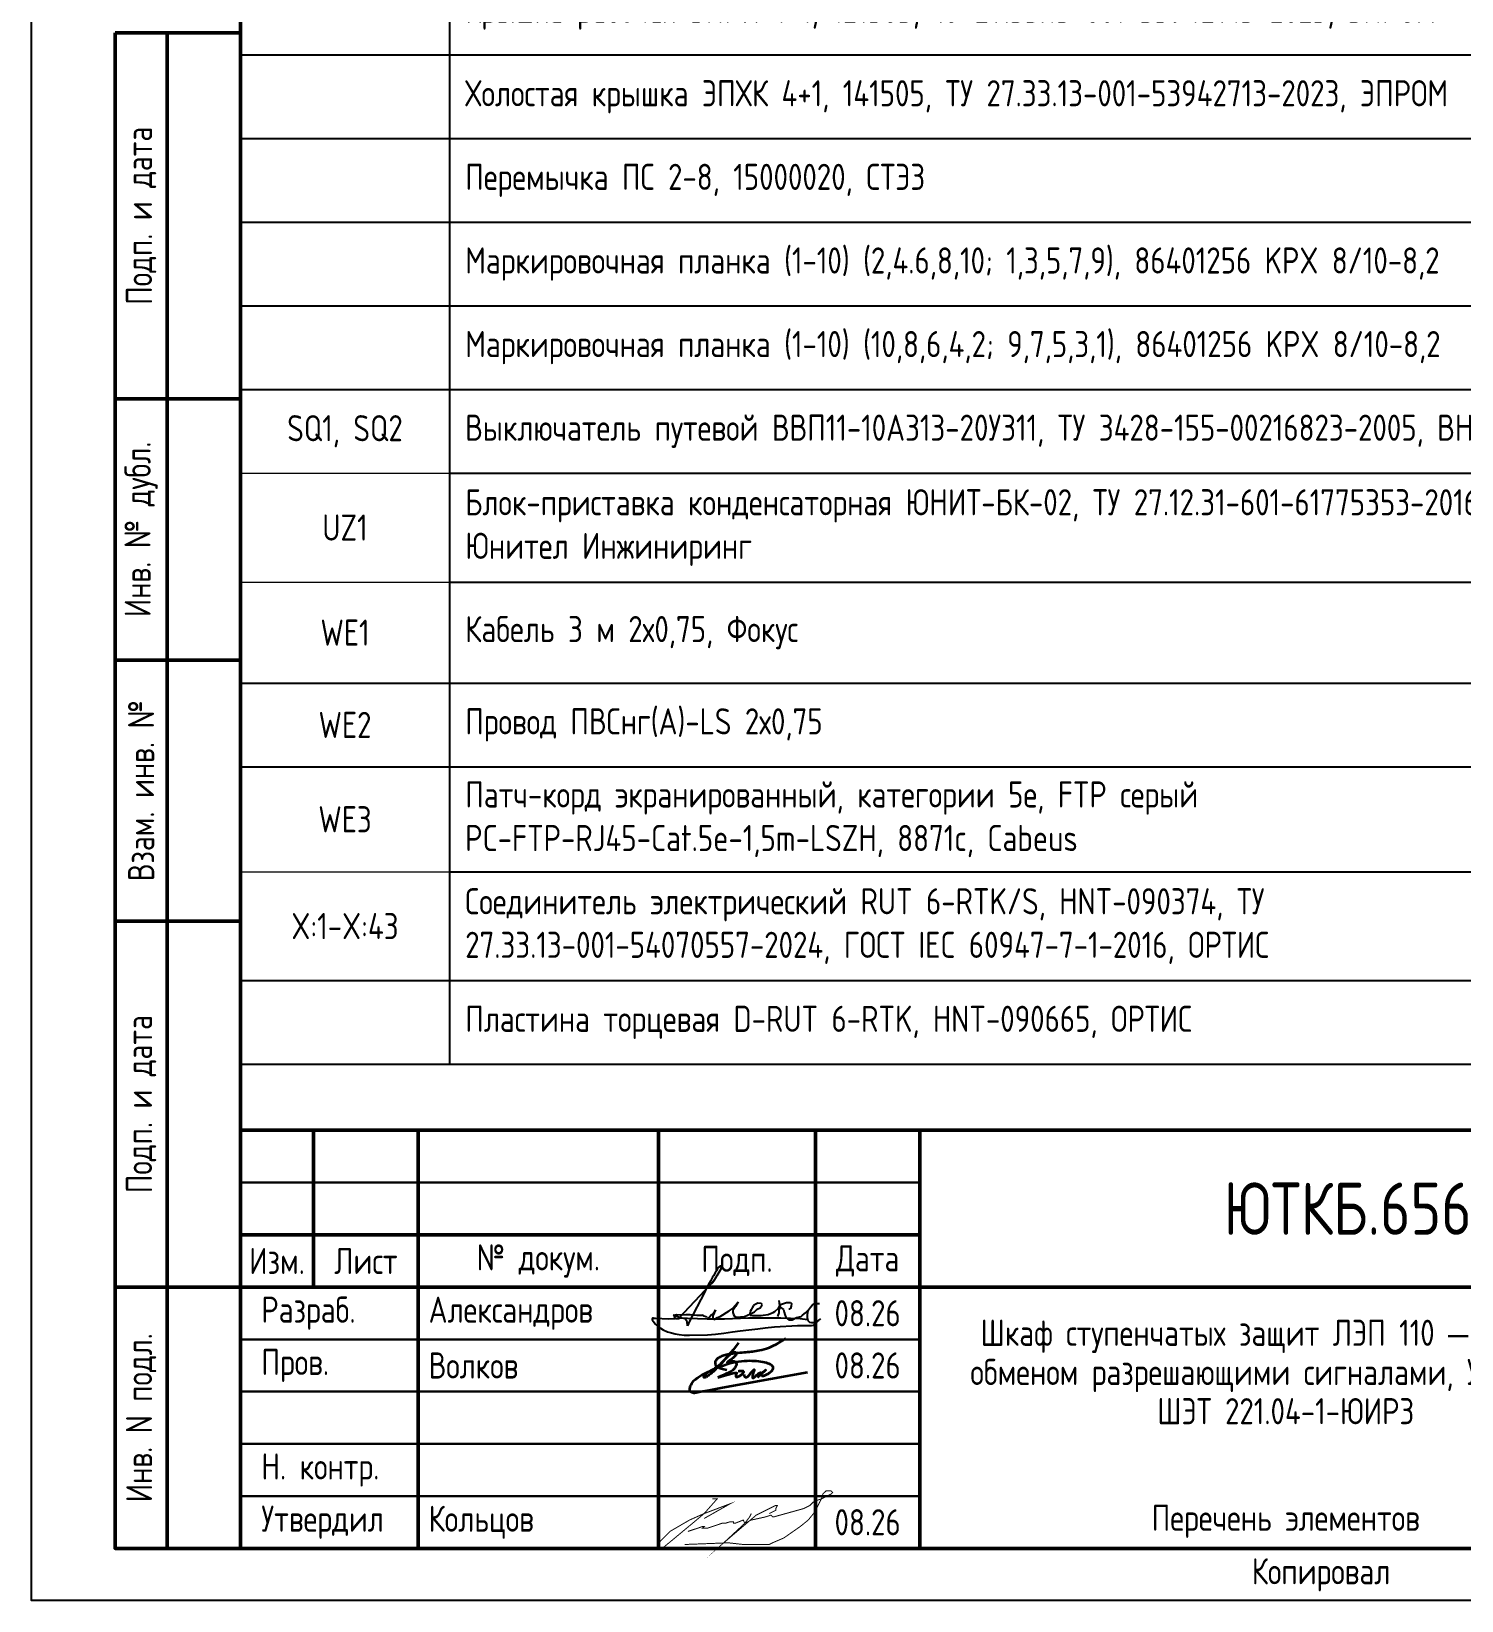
# Model space of a CAD drawing. Header units: millimetres. Extents: x -840 to 1557, y 0 to 584.
# Drawn here: x -420 to -283.2, y -0.1 to 150 of the extents above; entities that cross this region are included whole.
import ezdxf

# ---------------------------------------------------------------- set-up
doc = ezdxf.new("R2010")
doc.units = ezdxf.units.MM
doc.layers.add('Подписи', color=7, linetype='Continuous')
doc.styles.add('Gost_type_A', font='GOST_A.TTF')

# ---------------------------------------------------------------- blocks, each defined once
blk = doc.blocks.new('Штамп левый нижний')
at = {"lineweight": 50}
for points in [[(-12, 145), (-7, 145), (-7, 110), (-12, 110)], [(-7, 145), (0, 145), (0, 110), (-7, 110)], [(-12, 110), (-7, 110), (-7, 85), (-12, 85)], [(-7, 110), (0, 110), (0, 85), (-7, 85)], [(-12, 85), (-7, 85), (-7, 60), (-12, 60)], [(-7, 85), (0, 85), (0, 60), (-7, 60)], [(-12, 60), (-7, 60), (-7, 25), (-12, 25)], [(-7, 60), (0, 60), (0, 25), (-7, 25)], [(-12, 25), (-7, 25), (-7, 0), (-12, 0)], [(-7, 25), (0, 25), (0, 0), (-7, 0)]]:
    blk.add_lwpolyline(points, close=True, dxfattribs=at)
at = {"char_height": 2.5, "attachment_point": 5, "rotation": 90, "style": 'Gost_type_A'}
for s, insert, width in [('Подп. и дата', (-9.5, 127.5), 35), ('Инв. № дубл.', (-9.5, 97.5), 25), ('Взам. инв. №', (-9.5, 72.5), 25), ('Подп. и дата', (-9.5, 42.5), 35), ('Инв. N подл.', (-9.5, 12.5), 25)]:
    blk.add_mtext(s, dxfattribs=dict(at, insert=insert, width=width))
blk = doc.blocks.new('Формат_А4')
blk.add_lwpolyline([(0, 297), (0, 0), (-210, 0), (-210, 297)], close=True)
at = {"lineweight": 50}
blk.add_lwpolyline([(-190, 292), (-5, 292), (-5, 5), (-190, 5)], close=True, dxfattribs=at)
blk = doc.blocks.new('Штамп большой нижний текстовый')
for points in [[(-185, 40), (-178, 40), (-178, 35), (-185, 35)], [(-178, 40), (-168, 40), (-168, 35), (-178, 35)], [(-168, 40), (-145, 40), (-145, 35), (-168, 35)], [(-145, 40), (-130, 40), (-130, 35), (-145, 35)], [(-130, 40), (-120, 40), (-120, 35), (-130, 35)], [(-185, 35), (-178, 35), (-178, 30), (-185, 30)], [(-178, 35), (-168, 35), (-168, 30), (-178, 30)], [(-168, 35), (-145, 35), (-145, 30), (-168, 30)], [(-145, 35), (-130, 35), (-130, 30), (-145, 30)], [(-130, 35), (-120, 35), (-120, 30), (-130, 30)], [(-185, 25), (-168, 25), (-168, 20), (-185, 20)], [(-168, 25), (-145, 25), (-145, 20), (-168, 20)], [(-145, 25), (-130, 25), (-130, 20), (-145, 20)], [(-130, 25), (-120, 25), (-120, 20), (-130, 20)], [(-185, 20), (-168, 20), (-168, 15), (-185, 15)], [(-168, 20), (-145, 20), (-145, 15), (-168, 15)], [(-145, 20), (-130, 20), (-130, 15), (-145, 15)], [(-130, 20), (-120, 20), (-120, 15), (-130, 15)], [(-185, 15), (-168, 15), (-168, 10), (-185, 10)], [(-168, 15), (-145, 15), (-145, 10), (-168, 10)], [(-145, 15), (-130, 15), (-130, 10), (-145, 10)], [(-130, 15), (-120, 15), (-120, 10), (-130, 10)], [(-185, 10), (-168, 10), (-168, 5), (-185, 5)], [(-168, 10), (-145, 10), (-145, 5), (-168, 5)], [(-145, 10), (-130, 10), (-130, 5), (-145, 5)], [(-130, 10), (-120, 10), (-120, 5), (-130, 5)], [(-185, 5), (-168, 5), (-168, 0), (-185, 0)], [(-168, 5), (-145, 5), (-145, 0), (-168, 0)], [(-145, 5), (-130, 5), (-130, 0), (-145, 0)], [(-130, 5), (-120, 5), (-120, 0), (-130, 0)]]:
    blk.add_lwpolyline(points, close=True)
at = {"lineweight": 50}
for points in [[(-185, 40), (-120, 40), (-120, 30), (-185, 30)], [(-178, 40), (-168, 40), (-168, 30), (-178, 30)], [(-145, 40), (-130, 40), (-130, 30), (-145, 30)], [(-120, 25), (0, 25), (0, 40), (-120, 40)], [(-185, 30), (-178, 30), (-178, 25), (-185, 25)], [(-178, 30), (-168, 30), (-168, 25), (-178, 25)], [(-168, 30), (-145, 30), (-145, 25), (-168, 25)], [(-145, 30), (-130, 30), (-130, 25), (-145, 25)], [(-130, 30), (-120, 30), (-120, 25), (-130, 25)], [(-185, 25), (-168, 25), (-168, 0), (-185, 0)], [(-168, 25), (-145, 25), (-145, 0), (-168, 0)], [(-145, 25), (-130, 25), (-130, 0), (-145, 0)], [(-130, 25), (-120, 25), (-120, 0), (-130, 0)], [(-120, 25), (-50, 25), (-50, 0), (-120, 0)]]:
    blk.add_lwpolyline(points, close=True, dxfattribs=at)
at = {"char_height": 2.5, "style": 'Gost_type_A'}
for s, insert, width, attachment_point in [('Изм.', (-181.5, 27.5), 7, 5), ('Лист', (-173, 27.5), 10, 5), ('№ докум.', (-156.5, 27.5), 23, 5), ('Подп.', (-137.5, 27.5), 15, 5), ('Дата', (-125, 27.5), 10, 5), ('\\pxl0.8;Разраб.', (-185, 22.5), 17, 4), ('\\pxl0.8;Пров.', (-185, 17.5), 17, 4), ('\\pxl0.8;Н. контр.', (-185, 7.5), 17, 4), ('\\pxl0.8;Утвердил', (-185, 2.5), 17, 4), ('Копировал', (-75, -2.53), 13.1202, 6)]:
    blk.add_mtext(s, dxfattribs=dict(at, insert=insert, width=width, attachment_point=attachment_point))
blk = doc.blocks.new('Сотрудник 7_1')
at = {"lineweight": 35}
for points in [[(5.51, 4.62), (4.98, 3.97), (4.54, 3.43), (4.18, 3.01), (3.9, 2.68), (3.67, 2.43), (3.49, 2.24), (3.34, 2.09), (3.21, 1.97), (3.08, 1.86), (2.97, 1.76), (2.86, 1.67), (2.76, 1.6), (2.67, 1.53), (2.59, 1.47), (2.52, 1.42), (2.45, 1.38), (2.4, 1.35), (2.35, 1.33), (2.31, 1.31), (2.28, 1.3), (2.25, 1.3), (2.23, 1.3), (2.21, 1.31), (2.2, 1.31), (2.19, 1.33), (2.18, 1.34), (2.18, 1.36), (2.18, 1.38), (2.18, 1.4), (2.19, 1.42), (2.2, 1.45), (2.22, 1.48), (2.25, 1.51), (2.28, 1.55), (2.32, 1.59), (2.36, 1.63), (2.42, 1.67), (2.49, 1.72), (2.56, 1.78), (2.65, 1.84), (2.75, 1.9), (2.87, 1.97), (2.99, 2.04), (3.12, 2.12), (3.25, 2.21), (3.39, 2.3), (3.53, 2.41), (3.67, 2.52), (3.81, 2.64), (3.94, 2.77), (4.07, 2.9), (4.2, 3.03), (4.32, 3.15), (4.44, 3.27), (4.55, 3.37), (4.65, 3.46), (4.74, 3.54), (4.82, 3.6), (4.9, 3.64), (4.97, 3.68), (5.03, 3.7), (5.08, 3.72), (5.13, 3.73), (5.17, 3.73), (5.21, 3.73), (5.24, 3.73), (5.26, 3.73), (5.28, 3.72), (5.3, 3.71), (5.31, 3.7), (5.32, 3.68), (5.33, 3.66), (5.33, 3.64), (5.32, 3.61), (5.32, 3.58), (5.3, 3.54), (5.28, 3.5), (5.25, 3.46), (5.21, 3.41), (5.16, 3.36), (5.1, 3.3), (5.03, 3.23), (4.96, 3.17), (4.88, 3.1), (4.8, 3.04), (4.72, 2.98), (4.65, 2.92), (4.59, 2.87), (4.53, 2.83), (4.49, 2.8), (4.46, 2.77), (4.43, 2.76), (4.42, 2.75), (4.42, 2.74), (4.43, 2.75), (4.45, 2.75), (4.49, 2.76), (4.53, 2.78), (4.58, 2.8), (4.64, 2.82), (4.7, 2.84), (4.76, 2.85), (4.83, 2.86), (4.89, 2.87), (4.95, 2.88), (5.01, 2.87), (5.06, 2.87), (5.11, 2.85), (5.15, 2.84), (5.19, 2.81), (5.22, 2.78), (5.25, 2.75), (5.27, 2.72), (5.29, 2.68), (5.3, 2.63), (5.3, 2.59), (5.3, 2.54), (5.29, 2.49), (5.27, 2.44), (5.26, 2.38), (5.23, 2.33), (5.2, 2.28), (5.17, 2.22), (5.12, 2.17), (5.07, 2.11), (5, 2.05), (4.92, 1.99), (4.83, 1.93), (4.73, 1.86), (4.6, 1.79), (4.47, 1.72), (4.31, 1.65), (4.15, 1.57), (3.96, 1.49), (3.76, 1.41), (3.54, 1.32)], [(4.39, 2), (4.09, 2.07), (3.85, 2.15), (3.67, 2.21), (3.55, 2.27), (3.46, 2.33), (3.4, 2.39), (3.37, 2.44), (3.35, 2.5), (3.33, 2.55), (3.32, 2.61), (3.31, 2.66), (3.31, 2.72), (3.31, 2.77), (3.32, 2.83), (3.34, 2.89), (3.36, 2.94), (3.39, 2.99), (3.43, 3.05), (3.48, 3.1), (3.54, 3.15), (3.6, 3.2), (3.67, 3.24), (3.74, 3.29), (3.82, 3.33), (3.91, 3.37), (4.01, 3.4), (4.11, 3.44), (4.22, 3.47), (4.34, 3.5), (4.47, 3.53), (4.62, 3.56), (4.77, 3.58), (4.93, 3.61), (5.11, 3.63), (5.29, 3.65), (5.48, 3.67), (5.67, 3.69), (5.85, 3.71), (6.04, 3.72), (6.21, 3.74), (6.38, 3.76), (6.55, 3.77), (6.71, 3.79), (6.86, 3.81), (7.02, 3.83), (7.19, 3.86), (7.36, 3.89), (7.54, 3.92), (7.74, 3.96), (7.95, 4.01), (8.19, 4.09), (8.47, 4.19), (8.78, 4.33), (9.15, 4.51), (9.57, 4.74), (10.05, 5.03)], [(6.04, 1.58), (6.05, 1.53), (6.06, 1.49), (6.06, 1.46), (6.07, 1.43), (6.09, 1.4), (6.1, 1.38), (6.12, 1.36), (6.14, 1.35), (6.16, 1.33), (6.19, 1.33), (6.22, 1.33), (6.25, 1.33), (6.28, 1.33), (6.31, 1.34), (6.34, 1.36), (6.37, 1.38), (6.4, 1.4), (6.43, 1.43), (6.46, 1.46), (6.49, 1.5), (6.52, 1.53), (6.55, 1.57), (6.58, 1.62), (6.62, 1.66), (6.65, 1.71), (6.69, 1.75), (6.73, 1.8), (6.78, 1.84), (6.82, 1.88), (6.85, 1.92), (6.89, 1.95), (6.92, 1.98), (6.95, 2.01), (6.97, 2.03), (6.98, 2.05), (7, 2.06), (7, 2.06), (7.01, 2.06), (7.01, 2.05), (7, 2.03), (7, 2), (6.99, 1.96), (6.97, 1.93), (6.96, 1.88), (6.94, 1.83), (6.93, 1.79), (6.91, 1.74), (6.9, 1.69), (6.89, 1.64), (6.88, 1.6), (6.87, 1.56), (6.86, 1.53), (6.85, 1.49), (6.84, 1.46), (6.84, 1.43), (6.84, 1.41), (6.84, 1.38), (6.84, 1.36), (6.84, 1.35), (6.84, 1.33), (6.84, 1.32), (6.85, 1.31), (6.86, 1.3), (6.86, 1.29), (6.87, 1.29), (6.88, 1.28), (6.89, 1.28), (6.9, 1.27), (6.91, 1.27), (6.92, 1.27), (6.93, 1.28), (6.95, 1.28), (6.96, 1.29), (6.97, 1.29), (6.98, 1.3), (7, 1.32), (7.03, 1.34), (7.06, 1.37), (7.1, 1.41), (7.15, 1.45), (7.21, 1.5), (7.27, 1.56), (7.34, 1.62), (7.41, 1.68), (7.48, 1.73), (7.54, 1.77), (7.58, 1.79), (7.6, 1.79), (7.61, 1.77), (7.59, 1.72), (7.57, 1.67), (7.54, 1.61), (7.5, 1.54), (7.46, 1.48), (7.43, 1.43), (7.41, 1.4), (7.4, 1.38), (7.41, 1.38), (7.42, 1.4), (7.45, 1.43), (7.49, 1.48), (7.54, 1.53), (7.6, 1.59), (7.66, 1.66), (7.73, 1.72), (7.81, 1.79), (7.88, 1.85), (7.95, 1.9), (8.01, 1.95), (8.06, 1.99), (8.09, 2.01), (8.11, 2.02), (8.1, 2.02), (8.07, 1.99), (8.03, 1.96), (7.98, 1.91), (7.92, 1.86), (7.87, 1.81), (7.81, 1.76), (7.76, 1.71), (7.73, 1.67), (7.7, 1.64), (7.68, 1.61), (7.67, 1.58), (7.67, 1.56), (7.67, 1.54), (7.68, 1.53), (7.7, 1.51), (7.71, 1.5), (7.73, 1.49), (7.75, 1.48), (7.77, 1.48), (7.8, 1.47), (7.83, 1.47), (7.87, 1.48), (7.91, 1.48), (7.96, 1.5), (8.01, 1.51), (8.07, 1.53), (8.13, 1.55), (8.19, 1.58), (8.26, 1.62), (8.33, 1.66), (8.4, 1.71), (8.48, 1.76), (8.55, 1.82), (8.63, 1.89), (8.69, 1.95), (8.75, 2.02), (8.79, 2.1), (8.82, 2.17), (8.83, 2.24), (8.81, 2.31), (8.78, 2.37), (8.72, 2.44), (8.65, 2.5), (8.56, 2.56), (8.44, 2.61), (8.31, 2.66), (8.17, 2.71), (8, 2.75), (7.83, 2.78), (7.64, 2.81), (7.44, 2.84), (7.22, 2.86), (7, 2.88), (6.77, 2.88), (6.53, 2.89), (6.29, 2.88), (6.04, 2.87), (5.79, 2.84), (5.52, 2.81), (5.25, 2.77), (4.97, 2.71), (4.68, 2.64), (4.38, 2.55), (4.06, 2.44), (3.74, 2.32), (3.42, 2.2), (3.11, 2.06), (2.8, 1.92), (2.51, 1.78), (2.25, 1.65), (2.01, 1.52), (1.8, 1.4), (1.62, 1.29), (1.47, 1.18), (1.35, 1.09), (1.24, 0.99), (1.15, 0.91), (1.08, 0.82), (1.02, 0.74), (0.97, 0.65), (0.93, 0.57), (0.89, 0.49), (0.86, 0.41), (0.84, 0.34), (0.83, 0.27), (0.82, 0.21), (0.82, 0.15), (0.83, 0.11), (0.84, 0.07), (0.85, 0.04), (0.87, 0.01), (0.89, -0.01), (0.91, -0.03), (0.94, -0.05), (0.97, -0.07), (1, -0.08), (1.03, -0.1), (1.07, -0.11), (1.1, -0.12), (1.13, -0.13), (1.17, -0.14), (1.2, -0.15), (1.24, -0.15), (1.29, -0.15), (1.47, -0.12), (1.9, -0.04), (2.7, 0.1), (3.99, 0.34), (5.91, 0.69), (8.58, 1.18), (12.12, 1.82)], [(3.54, 1.32), (4.17, 1.5), (4.63, 1.63), (4.96, 1.71), (5.17, 1.76), (5.28, 1.77), (5.33, 1.76), (5.34, 1.73), (5.32, 1.7), (5.3, 1.66), (5.28, 1.62), (5.27, 1.58), (5.26, 1.55), (5.25, 1.51), (5.24, 1.48), (5.24, 1.45), (5.24, 1.42), (5.24, 1.4), (5.25, 1.39), (5.26, 1.37), (5.27, 1.36), (5.29, 1.36), (5.31, 1.36), (5.33, 1.36), (5.35, 1.36), (5.39, 1.37), (5.42, 1.38), (5.46, 1.4), (5.49, 1.41), (5.54, 1.43), (5.58, 1.45), (5.62, 1.48), (5.67, 1.51), (5.72, 1.54), (5.76, 1.57), (5.81, 1.61), (5.85, 1.64), (5.89, 1.68), (5.93, 1.72), (5.96, 1.75), (5.99, 1.78), (6, 1.81), (6.02, 1.83), (6.02, 1.86), (6.01, 1.87), (6, 1.89), (5.98, 1.9), (5.95, 1.91), (5.91, 1.92), (5.87, 1.92), (5.81, 1.92), (5.75, 1.92), (5.69, 1.92), (5.63, 1.91), (5.57, 1.9), (5.51, 1.89), (5.46, 1.88)]]:
    blk.add_lwpolyline(points, dxfattribs=at)
blk = doc.blocks.new('*T24')
at = {"color": 0, "lineweight": -2, "transparency": 16777216}
for p, q in [((0, 0), (185, 0)), ((0, 0), (0, -71.45)), ((20, 0), (20, -15)), ((130, 0), (130, -47.45)), ((140, 0), (140, -71.45)), ((185, 0), (185, -136.11)), ((210, 0), (395, 0)), ((210, 0), (210, -15)), ((230, 0), (230, -15)), ((340, 0), (340, -15)), ((350, 0), (350, -15)), ((395, 0), (395, -15)), ((230, -15), (340, -15)), ((350, -15), (395, -15)), ((230, -23), (340, -23)), ((230, -31), (340, -31)), ((350, -31), (350, -73.25)), ((395, -31), (395, -73.25)), ((0, -38.06), (140, -38.06)), ((20, -38.06), (20, -71.45)), ((230, -39), (340, -39)), ((350, -39), (395, -39)), ((0, -47.45), (140, -47.45)), ((230, -49.25), (340, -49.25)), ((350, -49.25), (395, -49.25)), ((0, -55.45), (185, -55.45)), ((130, -55.45), (130, -71.45)), ((230, -57.25), (340, -57.25)), ((350, -57.25), (395, -57.25)), ((0, -63.45), (185, -63.45)), ((230, -65.25), (340, -65.25)), ((350, -65.25), (395, -65.25)), ((0, -71.45), (130, -71.45)), ((140, -71.45), (185, -71.45)), ((230, -73.25), (340, -73.25)), ((350, -73.25), (395, -73.25)), ((140, -79.45), (185, -79.45)), ((140, -87.45), (185, -87.45)), ((140, -95.45), (185, -95.45)), ((140, -95.45), (140, -136.11)), ((140, -103.45), (185, -103.45)), ((140, -111.45), (185, -111.45)), ((140, -119.45), (185, -119.45)), ((140, -128.11), (185, -128.11)), ((0, -136.11), (0, -176.11)), ((20, -136.11), (20, -194.55)), ((0, -144.11), (20, -144.11)), ((0, -152.11), (20, -152.11)), ((0, -160.11), (20, -160.11)), ((0, -168.11), (20, -168.11)), ((0, -176.11), (20, -176.11)), ((140, -176.11), (140, -194.55)), ((185, -176.11), (185, -240.67)), ((140, -184.11), (185, -184.11)), ((140, -194.55), (185, -194.55)), ((140, -204.21), (185, -204.21)), ((140, -212.21), (185, -212.21)), ((140, -212.21), (140, -240.67)), ((20, -222.26), (185, -222.26)), ((20, -232.67), (130, -232.67)), ((140, -232.67), (185, -232.67)), ((20, -240.67), (130, -240.67)), ((140, -240.67), (185, -240.67))]:
    blk.add_line(p, q, dxfattribs=at)
at = {"color": 0, "linetype": 'ByBlock', "lineweight": -2, "transparency": 16777216}
for p, q in [((0, -15), (185, -15)), ((20, -15), (20, -38.06)), ((210, -15), (230, -15)), ((210, -15), (210, -73.25)), ((230, -15), (230, -73.25)), ((340, -15), (350, -15)), ((340, -15), (340, -73.25)), ((350, -15), (350, -31)), ((395, -15), (395, -31)), ((210, -23), (230, -23)), ((340, -23), (395, -23)), ((0, -28.63), (185, -28.63)), ((210, -31), (230, -31)), ((340, -31), (395, -31)), ((140, -38.06), (185, -38.06)), ((210, -39), (230, -39)), ((340, -39), (350, -39)), ((130, -47.45), (130, -55.45)), ((140, -47.45), (185, -47.45)), ((210, -49.25), (230, -49.25)), ((340, -49.25), (350, -49.25)), ((210, -57.25), (230, -57.25)), ((340, -57.25), (350, -57.25)), ((210, -65.25), (230, -65.25)), ((340, -65.25), (350, -65.25)), ((0, -71.45), (0, -136.11)), ((20, -71.45), (20, -136.11)), ((130, -71.45), (140, -71.45)), ((130, -71.45), (130, -212.21)), ((140, -71.45), (140, -95.45)), ((210, -73.25), (230, -73.25)), ((210, -73.25), (210, -233.25)), ((230, -73.25), (230, -233.25)), ((340, -73.25), (350, -73.25)), ((340, -73.25), (340, -233.25)), ((350, -73.25), (350, -233.25)), ((395, -73.25), (395, -233.25)), ((0, -79.45), (140, -79.45)), ((210, -81.25), (395, -81.25)), ((0, -87.45), (140, -87.45)), ((210, -89.25), (395, -89.25)), ((0, -95.45), (140, -95.45)), ((210, -97.25), (395, -97.25)), ((0, -103.45), (140, -103.45)), ((210, -105.25), (395, -105.25)), ((0, -111.45), (140, -111.45)), ((210, -113.25), (395, -113.25)), ((0, -119.45), (140, -119.45)), ((210, -121.25), (395, -121.25)), ((0, -128.11), (140, -128.11)), ((210, -129.25), (395, -129.25)), ((0, -136.11), (140, -136.11)), ((140, -136.11), (185, -136.11)), ((140, -136.11), (140, -176.11)), ((185, -136.11), (185, -176.11)), ((210, -137.25), (395, -137.25)), ((20, -144.11), (185, -144.11)), ((210, -145.25), (395, -145.25)), ((20, -152.11), (185, -152.11)), ((210, -153.25), (395, -153.25)), ((20, -160.11), (185, -160.11)), ((210, -161.25), (395, -161.25)), ((20, -168.11), (185, -168.11)), ((210, -169.25), (395, -169.25)), ((20, -176.11), (185, -176.11)), ((210, -177.25), (395, -177.25)), ((20, -184.11), (140, -184.11)), ((210, -185.25), (395, -185.25)), ((210, -193.25), (395, -193.25)), ((0, -194.55), (0, -240.67)), ((20, -194.55), (140, -194.55)), ((20, -194.55), (20, -240.67)), ((140, -194.55), (140, -212.21)), ((210, -201.25), (395, -201.25)), ((0, -204.21), (20, -204.21)), ((20, -204.21), (140, -204.21)), ((210, -209.25), (395, -209.25)), ((0, -212.21), (20, -212.21)), ((20, -212.21), (140, -212.21)), ((130, -212.21), (130, -240.67)), ((210, -217.25), (395, -217.25)), ((210, -225.25), (395, -225.25)), ((0, -232.67), (20, -232.67)), ((130, -232.67), (140, -232.67)), ((210, -233.25), (395, -233.25)), ((0, -240.67), (20, -240.67)), ((130, -240.67), (140, -240.67))]:
    blk.add_line(p, q, dxfattribs=at)
at = {"color": 0, "lineweight": 0, "transparency": 16777216}
for p, q in [((0, -176.11), (0, -194.55)), ((0, -184.11), (20, -184.11)), ((0, -194.55), (20, -194.55)), ((0, -222.26), (20, -222.26))]:
    blk.add_line(p, q, dxfattribs=at)
at = {"transparency": 16777216, "char_height": 2.5, "style": 'Gost_type_A'}
for s, insert, width, attachment_point in [('Поз. обозначение', (10, -7.5), 17, 5), ('Поз. обозначение', (220, -7.5), 17, 5), ('Примечание', (162.5, -7.5), 42, 5), ('Примечание', (372.5, -7.5), 42, 5), ('Наименование', (75, -7.5), 107, 5), ('Кол.', (135, -7.5), 7, 5), ('Наименование', (285, -7.5), 107, 5), ('Кол.', (345, -7.5), 7, 5), ('Интеллектуальное электронное устройство ЮНИТ-М510-ДЗЛ-Р102-К101-х-В101-М179.0700-С04.03, НЛПР.656122.602-02, ООО Юнител Инжиниринг ', (22, -21.81), 106, 4), ('Перемычка коммутационная SB 2-RTK/S, HNT-090979, ОРТИС', (231.5, -19), 107, 4), ('A1', (10, -21.81), 18, 5), ('1', (135, -21.81), 7, 5), ('Перемычка FB 2-RTK/S, HNT-091821, ОРТИС', (231.5, -27), 107, 4), ('{\\C0;Блок интерфейсный ИЧМ ЮНИТ-ИЧМ-СУГР-К-С, ТУ 27.12.23-609-61775353-2024, ООО Юнител Инжиниринг}', (22, -33.34), 106, 4), ('A1.1', (10, -33.34), 18, 5), ('1', (135, -33.34), 7, 5), ('Планка маркировочная (1-43), 86401256 KPX 8/10-8,2', (231.5, -35), 107, 4), ('1', (345, -35), 7, 5), ('{\\C0;Светильник светодиодный ЖКХ-08 Д с кабелем 3 м, 5000 К, ТУ 3461-009-01281952-2018, Фокус }', (22, -42.75), 106, 4), ('{\\C0;Соединитель электрический RPV 4-MT(-P), HNT-131560, ТУ 27.33.13-001-54070557-2024, ГОСТ IEC 60947-7-1-2016, ОРТИС }', (231.5, -44.12), 107, 4), ('EL1', (10, -42.75), 18, 5), ('1', (135, -42.75), 7, 5), ('12', (345, -44.12), 7, 5), ('HL1', (10, -51.45), 18, 5), ('{\\C256;Лампа СКЛ 14Н-2-Ж-2-220 П Ч IP65 ЯШГК.433137.068 ТУ, Протон-Импульс}', (22, -51.45), 106, 4), ('1', (135, -51.45), 7, 5), ('{\\C0;Пластина торцевая D-RPV 4-MT(-P), HNT-131561, ОРТИС}', (231.5, -53.25), 107, 4), ('6', (345, -53.25), 7, 5), ('1', (135, -59.45), 7, 5), ('{\\C0;Перемычка FBS 2-6, HNT-091360, ОРТИС}', (231.5, -61.25), 107, 4), ('6', (345, -61.25), 7, 5), ('3', (135, -67.45), 7, 5), ('Планка маркировочная (44-55), 86401217 KPX 6/10-6,2', (231.5, -69.25), 107, 4), ('1', (345, -69.25), 7, 5), ('Перемычка ПС 2-8, 15000020, СТЭЗ ', (21.5, -99.45), 107, 4), ('6', (135, -99.45), 7, 5), ('2', (135, -107.45), 7, 5), ('Маркировочная планка (1-14) (14,12,10,8,6,4,2; 13,11,9,7,5,3,1), 86401256 KPX 8/10-8,2', (21.5, -115.45), 107, 4), ('2', (135, -115.45), 7, 5), ('{\\C256;Блок испытательный, в составе:}', (21.5, -123.78), 107, 4), ('Блок базовый ЭПББ 4+1, 111505, ТУ 27.33.13-001-53942713-2023, ЭПРОМ', (21.5, -132.11), 107, 4), ('8', (135, -132.11), 7, 5), ('Крышка рабочая ЭПРК 4+1, 121505, ТУ 27.33.13-001-53942713-2023, ЭПРОМ', (21.5, -140.11), 107, 4), ('8', (135, -140.11), 7, 5), ('Холостая крышка ЭПХК 4+1, 141505, ТУ 27.33.13-001-53942713-2023, ЭПРОМ', (21.5, -148.11), 107, 4), ('2', (135, -148.11), 7, 5), ('Перемычка ПС 2-8, 15000020, СТЭЗ ', (21.5, -156.11), 107, 4), ('4', (135, -156.11), 7, 5), ('Маркировочная планка (1-10) (2,4.6,8,10; 1,3,5,7,9), 86401256 KPX 8/10-8,2', (21.5, -164.11), 107, 4), ('8', (135, -164.11), 7, 5), ('Маркировочная планка (1-10) (10,8,6,4,2; 9,7,5,3,1), 86401256 KPX 8/10-8,2', (21.5, -172.11), 107, 4), ('8', (135, -172.11), 7, 5), ('в составе позиции{\\C0; EL1}', (141.5, -199.38), 42, 4), ('м', (141.5, -208.21), 42, 4), ('{\\C0;Соединитель электрический RUT 6-RTK/S, HNT-090374, ТУ 27.33.13-001-54070557-2024, ГОСТ IEC 60947-7-1-2016, ОРТИС}', (21.5, -227.46), 107, 4), ('{\\C0;Пластина торцевая D-RUT 6-RTK, HNT-090665, ОРТИС}', (21.5, -236.67), 107, 4)]:
    blk.add_mtext(s, dxfattribs=dict(at, insert=insert, width=width, attachment_point=attachment_point))
at = {"color": 0, "transparency": 16777216, "char_height": 2.5, "style": 'Gost_type_A'}
for s, insert, width, attachment_point in [('9', (345, -19), 7, 5), ('5', (345, -27), 7, 5), ('вертикальное положение', (351.5, -35), 42, 4), ('{\\C256;X:44-X:55}', (220, -44.12), 17, 5), ('R1', (10, -59.45), 18, 5), ('{\\C256;Резистор С5-35В, 16 Вт, 15\\C7; кОм,\\C256; ±10%, ОЖО.467.541 ТУ, Кермет}', (22, -59.45), 106, 4), ('{\\C256;Резистор С5-35В, 16 Вт,\\C7; 68 Ом, ±\\C256;10%, ОЖО.467.541 ТУ, Кермет}', (22, -67.45), 106, 4), ('R2-R4', (10, -67.45), 18, 5), ('вертикальное положение', (351.5, -69.25), 42, 4), ('SG1, SG2', (10, -75.45), 18, 5), ('{\\C256;Блок испытательный, в составе:}', (22, -75.45), 106, 4), ('{\\C256;Блок базовый ЭПББ 6+1, 111507, ТУ 27.33.13-001-53942713-2023, НПП "ЭПРОМ"}', (22, -83.45), 106, 4), ('2', (135, -83.45), 7, 5), ('{\\C256;Крышка рабочая ЭПРК 6+1, 121507, ТУ 27.33.13-001-53942713-2023, НПП "ЭПРОМ"}', (22, -91.45), 106, 4), ('2', (135, -91.45), 7, 5), ('Маркировочная планка (1-14) (2,4.6,8,10,12,14; 1,3,5,7,9,11,13){\\C256;, 86401256 KPX 8/10-8,2}', (21.5, -107.45), 107, 4), ('горизонтальное положение', (141.5, -107.45), 42, 4), ('горизонтальное положение', (141.5, -115.45), 42, 4), ('SG3 - SG10', (10, -123.78), 18, 5), ('горизонтальное положение', (141.5, -164.11), 42, 4), ('горизонтальное положение', (141.5, -172.11), 42, 4), ('{\\C256;SQ1, SQ2}', (10, -180.11), 17, 5), ('{\\C256;Выключатель путевой ВВП11-10А313-20У311, ТУ 3428-155-00216823-2005, ВНИИР }', (21.5, -180.11), 107, 4), ('2', (135, -180.11), 7, 5), ('{\\C256;Блок-приставка конденсаторная ЮНИТ-БК-02, ТУ 27.12.31-601-61775353-2016, }ООО Юнител Инжиниринг', (21.5, -189.33), 107, 4), ('UZ1', (10, -189.33), 17, 5), ('1', (135, -189.33), 7, 5), ('WE1', (10, -199.38), 17, 5), ('Кабель 3 м 2х0,75, Фокус', (21.5, -199.38), 107, 4), ('1', (135, -199.38), 7, 5), ('WE2', (10, -208.21), 17, 5), ('{\\C0;Провод ПВСнг(А)-LS 2х0,75}', (21.5, -208.21), 107, 4), ('4', (135, -208.21), 7, 5), ('{\\C256;Патч-корд экранированный, категории 5е, FTP серый PC-FTP-RJ45-Cat.5e-1,5m-LSZH, 8871c, Cabeus}', (21.5, -217.24), 107, 4), ('WE3', (10, -217.24), 17, 5), ('1', (135, -217.24), 7, 5), ('{\\C256;X:1-X:43}', (10, -227.46), 17, 5), ('43', (135, -227.46), 7, 5), ('10', (135, -236.67), 7, 5)]:
    blk.add_mtext(s, dxfattribs=dict(at, insert=insert, width=width, attachment_point=attachment_point))

msp = doc.modelspace()

# ---------------------------------------------------------------- linework, layer by layer
at = {"const_width": 0.0934}
for points in [[(-354.86, 9.61), (-354.4, 9.61), (-355.64, 8.21), (-356.57, 7.43), (-358.52, 5.81), (-359.64, 4.88), (-360, 4.88), (-360, 5.1), (-359.84, 5.56), (-358.91, 6.5), (-357.04, 7.59), (-355.64, 8.21), (-353.15, 9.15), (-355.64, 7.74)], [(-357.2, 6.5), (-356.26, 6.81), (-355.8, 6.97), (-355.64, 6.97), (-355.8, 6.81), (-355.64, 6.81), (-355.33, 6.81), (-353.93, 7.28), (-353.62, 7.28), (-353.15, 7.43), (-352.84, 7.43), (-352.84, 7.28), (-352.68, 7.28), (-351.9, 7.59), (-351.75, 7.28), (-351.13, 7.59), (-349.72, 7.9), (-349.26, 8.06), (-349.1, 7.9), (-348.95, 7.9), (-346.14, 8.68), (-345.52, 8.99), (-345.21, 9.3), (-344.9, 9.46), (-344.43, 9.61), (-343.81, 9.92), (-343.5, 10.08), (-343.34, 10.23), (-343.5, 10.39), (-343.81, 10.39), (-343.96, 10.39), (-344.28, 10.08), (-344.43, 9.61), (-345.05, 8.37), (-345.68, 7.59), (-346.45, 6.97), (-348.01, 5.88), (-349.1, 5.41), (-349.41, 5.25), (-351.9, 5.25), (-353.31, 5.41), (-357.51, 5.25)], [(-351.13, 8.21), (-351.28, 7.9), (-351.75, 7.28), (-353.77, 5.41), (-350.66, 8.06), (-348.79, 8.99), (-348.63, 8.99), (-348.79, 8.68), (-348.79, 8.52), (-349.41, 8.21)]]:
    msp.add_lwpolyline(points, dxfattribs=at)
at = {"layer": 'Подписи', "linetype": 'ByBlock'}
for p, q in [((-354.39, 31.6), (-354.47, 31.44)), ((-354.22, 31.78), (-354.39, 31.6)), ((-354.07, 31.89), (-354.22, 31.78)), ((-354.19, 31.3), (-353.98, 31.7)), ((-353.98, 31.91), (-354.07, 31.89)), ((-353.98, 31.7), (-353.98, 31.91)), ((-355.53, 29.59), (-354.93, 30.23)), ((-355.19, 30.19), (-355.39, 29.83)), ((-355.13, 30.3), (-355.19, 30.19)), ((-355.02, 30.46), (-355.13, 30.3)), ((-354.92, 30.7), (-355.02, 30.46)), ((-354.93, 30.23), (-354.61, 30.62)), ((-354.93, 30.23), (-354.64, 30.61)), ((-354.93, 30.23), (-354.77, 30.43)), ((-354.93, 30.23), (-354.77, 30.43)), ((-354.93, 30.23), (-354.77, 30.43)), ((-354.83, 30.82), (-354.92, 30.7)), ((-354.85, 30.33), (-354.61, 30.62)), ((-354.76, 30.97), (-354.83, 30.82)), ((-354.77, 30.43), (-354.52, 30.77)), ((-354.59, 31.25), (-354.76, 30.97)), ((-354.61, 30.62), (-354.48, 30.83)), ((-354.47, 31.44), (-354.59, 31.25)), ((-354.52, 30.77), (-354.39, 30.98)), ((-354.39, 30.98), (-354.19, 31.3)), ((-358.03, 26.94), (-355.53, 29.59)), ((-355.61, 29.36), (-357.03, 26.63)), ((-355.5, 29.57), (-355.61, 29.36)), ((-355.39, 29.83), (-355.5, 29.57)), ((-348.39, 28.11), (-348.45, 28.61)), ((-358.58, 27.18), (-358.29, 27.25)), ((-358.4, 27.09), (-358.58, 27.18)), ((-358.5, 27.11), (-358.49, 26.94)), ((-357.87, 26.94), (-358.4, 27.09)), ((-358.29, 27.25), (-357.81, 27.22)), ((-357.81, 27.22), (-357.4, 27.27)), ((-357.4, 27.27), (-356.99, 27.26)), ((-356.99, 27.26), (-356.33, 27.2)), ((-356.33, 27.2), (-355.76, 27.2)), ((-355.73, 27.16), (-355.79, 27.2)), ((-355.65, 27.11), (-355.73, 27.16)), ((-355.48, 27.04), (-355.65, 27.11)), ((-355.37, 26.99), (-355.48, 27.04)), ((-355.19, 26.94), (-354.97, 27.22)), ((-354.97, 27.22), (-354.73, 27.36)), ((-354.8, 27.14), (-354.81, 27.04)), ((-354.81, 27.04), (-354.8, 26.89)), ((-354.55, 27.7), (-354.8, 27.14)), ((-354.73, 27.36), (-354.58, 27.6)), ((-354.58, 27.6), (-354.55, 27.7)), ((-354.35, 26.96), (-354.11, 27.08)), ((-354.11, 27.08), (-353.26, 27.6)), ((-353.26, 27.6), (-352.96, 27.81)), ((-352.96, 27.81), (-352.6, 28.18)), ((-352.64, 28.03), (-352.9, 27.63)), ((-352.9, 27.63), (-352.9, 27.44)), ((-352.9, 27.44), (-352.83, 27.25)), ((-352.83, 27.25), (-352.74, 27.09)), ((-352.74, 27.09), (-352.55, 27)), ((-352.39, 28.48), (-352.64, 28.03)), ((-352.6, 28.18), (-352.39, 28.48)), ((-352.55, 27), (-351.78, 27.05)), ((-351.78, 27.05), (-351.5, 27.18)), ((-351.5, 27.18), (-351.21, 27.33)), ((-351.24, 27.55), (-351.27, 27.36)), ((-351.27, 27.36), (-351.23, 27.2)), ((-351.14, 27.71), (-351.24, 27.55)), ((-351.23, 27.2), (-351.02, 27.16)), ((-351.21, 27.33), (-350.81, 27.52)), ((-351.05, 27.88), (-351.14, 27.71)), ((-350.92, 28.11), (-351.05, 27.88)), ((-351.02, 27.16), (-350.9, 27.15)), ((-350.69, 28.25), (-350.92, 28.11)), ((-350.9, 27.15), (-350.17, 27.16)), ((-350.81, 27.52), (-350.57, 27.78)), ((-350.51, 28.34), (-350.69, 28.25)), ((-350.57, 27.78), (-350.29, 27.9)), ((-350.17, 28.32), (-350.51, 28.34)), ((-350.29, 27.9), (-350.09, 28.17)), ((-350.09, 28.17), (-350.17, 28.32)), ((-350.17, 27.16), (-349.99, 27.18)), ((-349.99, 27.18), (-349.52, 27.27)), ((-349.52, 27.27), (-349.3, 27.36)), ((-349.3, 27.36), (-349.04, 27.45)), ((-349.04, 27.45), (-348.89, 27.53)), ((-348.89, 27.53), (-348.52, 27.85)), ((-348.5, 27.41), (-348.63, 27.06)), ((-348.52, 27.85), (-348.39, 28.07)), ((-348.48, 27.68), (-348.5, 27.41)), ((-348.4, 27.93), (-348.48, 27.68)), ((-348.39, 28.07), (-348.4, 27.93)), ((-348.39, 28.14), (-348.24, 28.25)), ((-348.39, 28.07), (-348.39, 28.11)), ((-348.39, 28), (-348.06, 27.75)), ((-348.24, 28.25), (-347.76, 28.4)), ((-348.06, 27.75), (-347.97, 27.48)), ((-347.97, 27.48), (-347.91, 27.25)), ((-347.91, 27.25), (-347.82, 27)), ((-347.76, 28.4), (-347.39, 28.4)), ((-347.43, 27.78), (-347.54, 27.77)), ((-347.38, 27.82), (-347.43, 27.78)), ((-347.39, 28.4), (-347.27, 28.3)), ((-347.31, 28.06), (-347.38, 27.82)), ((-347.27, 28.3), (-347.31, 28.06)), ((-346.8, 26.96), (-346.36, 27.07)), ((-346.36, 27.07), (-346.22, 27.19)), ((-346.22, 27.19), (-345.96, 27.42)), ((-345.96, 27.42), (-345.67, 27.71)), ((-345.77, 27.25), (-345.78, 27.09)), ((-345.78, 27.09), (-345.78, 26.9)), ((-345.75, 27.42), (-345.77, 27.25)), ((-345.73, 27.62), (-345.75, 27.42)), ((-345.67, 27.71), (-345.47, 27.96)), ((-345.47, 27.96), (-345.26, 28.17)), ((-345.26, 28.17), (-345.08, 28.3)), ((-345.08, 28.3), (-344.87, 28.3)), ((-344.87, 28.3), (-344.6, 28.3)), ((-360.62, 26.76), (-360.52, 26.61)), ((-360.54, 26.9), (-360.29, 26.9)), ((-360.52, 26.61), (-360.31, 26.32)), ((-360.31, 26.32), (-360, 26.08)), ((-360.29, 26.9), (-359.05, 26.83)), ((-360, 26.08), (-359.83, 25.95)), ((-359.83, 25.95), (-359.55, 25.8)), ((-359.55, 25.8), (-359.15, 25.59)), ((-359.15, 25.59), (-358.77, 25.49)), ((-359.05, 26.83), (-358.44, 26.87)), ((-358.49, 26.94), (-358.38, 26.87)), ((-358.38, 26.87), (-358.08, 26.85)), ((-358.16, 26.93), (-355.36, 26.84)), ((-358.08, 26.85), (-358.03, 26.94)), ((-357.45, 26.85), (-357.87, 26.94)), ((-357.28, 26.56), (-357.45, 26.85)), ((-357.22, 26.17), (-357.28, 26.56)), ((-357.03, 26.63), (-357.22, 26.17)), ((-355.36, 26.98), (-355.19, 26.94)), ((-355.36, 26.84), (-353.7, 26.84)), ((-354.8, 26.89), (-354.69, 26.78)), ((-354.69, 26.78), (-354.35, 26.96)), ((-353.77, 25.48), (-352.92, 25.6)), ((-353.7, 26.84), (-351.4, 26.93)), ((-352.92, 25.6), (-352.18, 25.7)), ((-352.18, 25.7), (-351.35, 25.78)), ((-351.4, 26.93), (-348.3, 26.93)), ((-351.35, 25.78), (-350.52, 25.9)), ((-350.52, 25.9), (-349.8, 25.98)), ((-349.8, 25.98), (-348.91, 26.08)), ((-348.91, 26.08), (-346.72, 26.19)), ((-348.3, 26.93), (-346.45, 26.86)), ((-347.82, 27), (-347.67, 26.85)), ((-347.67, 26.85), (-347.53, 26.76)), ((-347.53, 26.76), (-347.21, 26.76)), ((-347.21, 26.76), (-346.8, 26.96)), ((-346.72, 26.19), (-346.18, 26.21)), ((-346.45, 26.86), (-345.74, 26.79)), ((-346.18, 26.21), (-345.78, 26.21)), ((-345.78, 26.9), (-345.71, 26.68)), ((-345.78, 26.21), (-345.37, 26.21)), ((-345.71, 26.68), (-345.56, 26.53)), ((-345.56, 26.53), (-345.37, 26.5)), ((-345.37, 26.5), (-345.07, 26.5)), ((-345.37, 26.21), (-345.18, 26.23)), ((-345.18, 26.23), (-344.67, 26.71)), ((-345.07, 26.5), (-344.67, 26.71)), ((-344.67, 26.71), (-344.48, 26.85)), ((-358.77, 25.49), (-358.42, 25.41)), ((-358.42, 25.41), (-358.03, 25.34)), ((-358.03, 25.34), (-357.56, 25.29)), ((-357.56, 25.29), (-357.05, 25.29)), ((-357.05, 25.29), (-355.33, 25.3)), ((-355.33, 25.3), (-354.55, 25.39)), ((-354.55, 25.39), (-353.77, 25.48))]:
    msp.add_line(p, q, dxfattribs=at)
at = {"layer": 'Подписи', "linetype": 'ByBlock', "lineweight": 25}
msp.add_arc((-360.52, 26.8), 0.104, 79.793, 227.5165, dxfattribs=at)

# ---------------------------------------------------------------- block references
at = {"color": 1}
for name, p in [('Формат_А4', (-210, -0.12)), ('Штамп левый нижний', (-400, 4.88)), ('Штамп большой нижний текстовый', (-215, 4.88))]:
    msp.add_blockref(name, p, dxfattribs=at)
for name, p in [('*T24', (-400, 291.88)), ('Сотрудник 7_1', (-357.86, 19.92))]:
    msp.add_blockref(name, p)

# ---------------------------------------------------------------- texts
at = {"style": 'Gost_type_A'}
for s, insert, char_height, width, attachment_point in [('ЮТКБ.656463.300-041ПЭ3', (-275, 37.38), 5, 120, 5), ('Александров', (-382, 27.38), 2.5, 22, 4), ('08.26', (-340, 27.38), 2.5, 10, 5), ('Волков', (-382, 22.38), 2.5, 22, 4), ('08.26', (-340, 22.38), 2.5, 10, 5), ('Перечень элементов', (-300, 5.88), 2.5, 70, 8), ('Кольцов', (-382, 7.38), 2.5, 22, 4), ('08.26', (-340, 7.38), 2.5, 10, 5)]:
    msp.add_mtext(s, dxfattribs=dict(at, insert=insert, char_height=char_height, width=width, attachment_point=attachment_point))
at = {"insert": (-300, 19.88), "char_height": 2.5, "width": 68, "attachment_point": 5, "line_spacing_factor": 0.9, "style": 'Gost_type_A'}
msp.add_mtext('Шкаф ступенчатых защит ЛЭП 110 {\\fArial|b0|i0|c204|p34;– }220 кВ с обменом разрешающими сигналами, УРОВ, АУВ\\PШЭТ 221.04-1-ЮИРЗ \\P ', dxfattribs=at)

doc.saveas('drawing.dxf')
